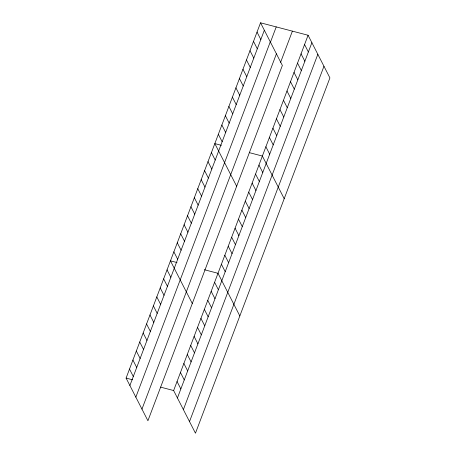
<?xml version="1.0" encoding="UTF-8"?>
<svg xmlns="http://www.w3.org/2000/svg" width="456" height="456" viewBox="0 0 456 456"><rect width="100%" height="100%" fill="white"/><g stroke="black" fill="none" stroke-linecap="round" stroke-linejoin="round"><path stroke-width="0.68" d="M260.541 22.8L282.367 65.453L147.915 420.751L126.09 378.098L260.541 22.8L308.085 35.249L329.91 77.902L195.459 433.2L173.633 390.547L308.085 35.249M129.892 385.525L264.343 30.233M135.837 397.147L270.288 41.855M270.203 42.841L276.228 26.91M141.964 409.123L276.421 53.831M280.588 62.335L292.393 31.139M177.435 397.974L311.887 42.682M183.386 409.602L317.838 54.304M189.514 421.578L323.965 66.28M221.365 145.31L214.827 143.6L236.653 186.253M249.295 152.629L262.371 156.049L284.196 198.708M176.996 262.559L170.458 260.849L192.284 303.502M204.271 269.701L218.002 273.298L239.827 315.951M126.09 378.098L132.628 379.808M160.558 387.121L173.633 390.547M304.568 44.545L308.37 51.973M301.051 53.836L304.853 61.264M297.534 63.127L301.336 70.56M294.017 72.418L297.819 79.851M290.5 81.709L294.308 89.142M257.024 32.091L260.826 39.524M286.989 91.006L290.791 98.433M253.507 41.382L257.309 48.815M283.472 100.297L287.274 107.73M249.991 50.679L253.792 58.106M279.955 109.588L283.757 117.021M246.474 59.97L250.276 67.402M276.439 118.879L280.24 126.312M242.957 69.261L246.759 76.694M272.922 128.176L276.724 135.603M239.44 78.552L243.242 85.984M269.405 137.467L273.207 144.894M235.923 87.848L239.725 95.275M265.888 146.758L269.69 154.191M232.406 97.139L236.208 104.566M258.957 165.072L262.759 172.499M228.889 106.43L232.697 113.863M255.548 174.089L259.35 181.522M225.378 115.721L229.18 123.154M252.134 183.107L255.936 190.54M221.861 125.018L225.663 132.445M248.719 192.13L252.521 199.557M218.344 134.309L222.146 141.736M245.305 201.147L249.107 208.574M241.891 210.165L245.698 217.597M211.413 152.617L215.215 160.05M238.482 219.182L242.284 226.615M207.999 161.641L211.801 169.068M235.068 228.205L238.87 235.632M204.584 170.658L208.392 178.085M231.654 237.223L235.456 244.655M201.176 179.675L204.978 187.108M228.239 246.24L232.041 253.673M197.761 188.693L201.563 196.126M224.831 255.263L228.633 262.69M194.347 197.716L198.149 205.143M221.416 264.28L225.218 271.708M190.933 206.733L194.735 214.166M187.524 215.751L191.326 223.183M214.588 282.315L218.39 289.748M184.11 224.774L187.912 232.201M211.174 291.338L214.981 298.765M180.696 233.791L184.498 241.224M207.765 300.356L211.567 307.789M177.281 242.809L181.083 250.241M204.351 309.373L208.153 316.806M173.867 251.832L177.675 259.259M200.936 318.396L204.738 325.823M197.522 327.414L201.324 334.841M167.044 269.866L170.846 277.299M194.113 336.431L197.915 343.864M163.63 278.884L167.432 286.317M190.699 345.448L194.501 352.881M160.216 287.907L164.017 295.334M187.285 354.472L191.087 361.899M156.807 296.924L160.609 304.357M183.871 363.489L187.672 370.922M153.393 305.942L157.195 313.375M180.456 372.506L184.264 379.939M149.978 314.965L153.78 322.392M177.048 381.529L180.85 388.957M146.564 323.982L150.366 331.409M143.155 333L146.957 340.432M139.741 342.017L143.543 349.45M136.327 351.04L140.129 358.467M132.913 360.058L136.714 367.49M129.498 369.075L133.3 376.508"/></g></svg>
